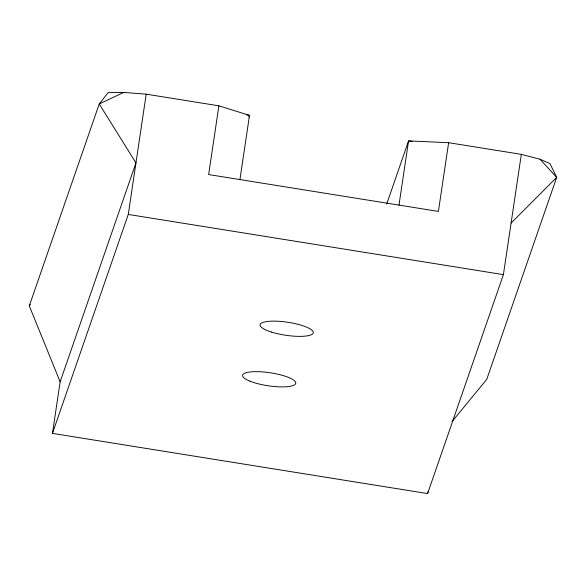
<?xml version="1.0" encoding="UTF-8"?>
<svg xmlns="http://www.w3.org/2000/svg" width="586" height="586" viewBox="0 0 586 586"><rect width="100%" height="100%" fill="white"/><g stroke="black" fill="none" stroke-linecap="round" stroke-linejoin="round"><path stroke-width="0.88" d="M386.716 203.979L408.559 140.896L448.634 142.698L521.328 154.36L503.411 274.636L427.597 493.58L52.462 433.384L60.138 381.83L135.952 162.893L99.232 103.949L108.117 92.676L123.705 92.42L146.192 94.163L218.886 105.824L249.504 115.369L239.938 179.58M52.462 433.384L128.275 214.439L146.192 94.163M218.886 105.824L208.645 174.555L438.394 211.429L448.634 142.698M398.993 205.1L408.559 140.896M427.597 493.58L427.861 491.771M60.138 381.83L29.3 305.907L99.232 103.949L123.705 92.42M248.904 117.097L249.504 115.369L246.801 114.937M29.3 305.907L30.282 304.442M452.055 421.598L486.768 379.318L556.7 177.36L549.939 163.582L540.006 159.224L521.328 154.36M511.087 223.09L556.7 177.36L540.006 159.224M409.46 141.036L412.163 141.468M128.275 214.439L503.411 274.636M271.53 332.086A26.875 6.578 8.5 0 0 313.195 333.002A26.875 6.578 8.5 0 0 275.325 321.15A26.875 6.578 8.5 0 0 271.53 332.086M249.892 381.149A26.875 6.578 8.5 0 0 294.692 384.731A26.875 6.578 8.5 0 0 262.982 371.942A26.875 6.578 8.5 0 0 249.892 381.149"/></g></svg>
